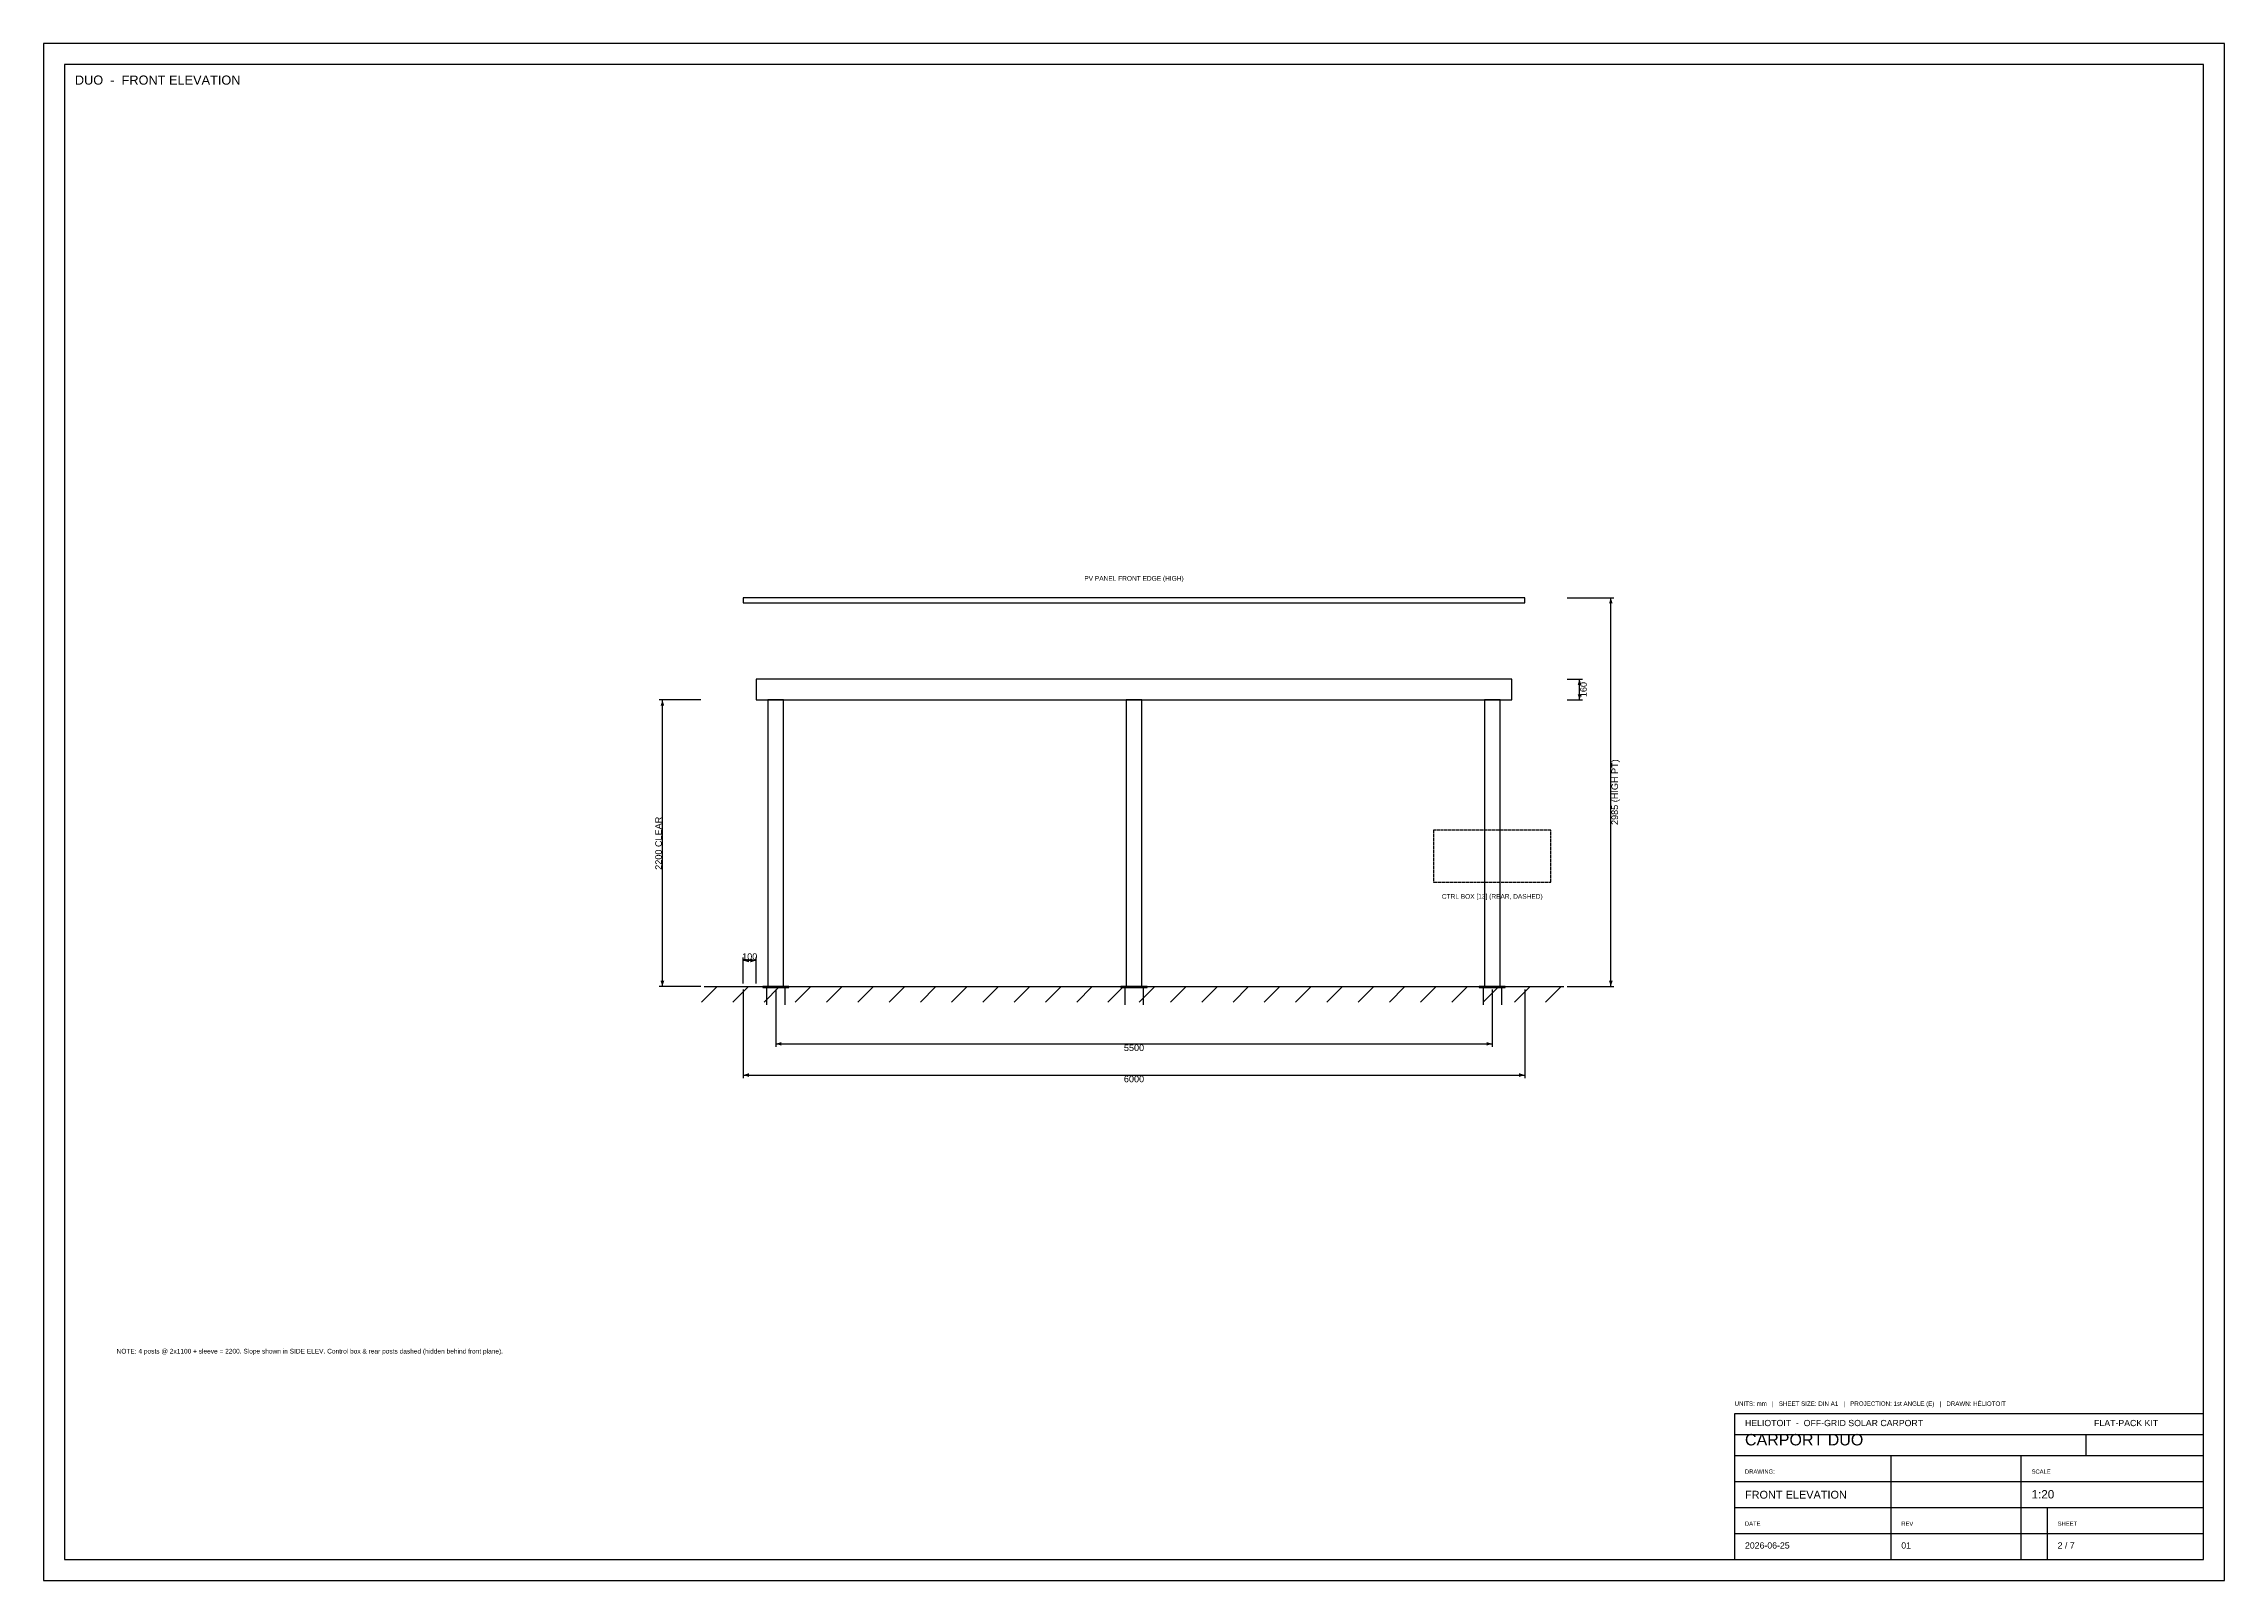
# Model space of a CAD drawing. Header units: millimetres. Extents: x 2 to 839, y 2 to 592.
import ezdxf
from ezdxf.enums import TextEntityAlignment as Align

# ---------------------------------------------------------------- set-up
doc = ezdxf.new("R2010")
doc.units = ezdxf.units.MM
doc.linetypes.add('DASHED', pattern=[1.524, 1.27, -0.254])
for name, color, linetype in [('ANCHOR', 1, 'CONTINUOUS'), ('BORDER', 7, 'CONTINUOUS'), ('DIM', 8, 'CONTINUOUS'), ('GROUND', 8, 'CONTINUOUS'), ('HIDDEN', 252, 'DASHED'), ('PANEL', 4, 'CONTINUOUS'), ('STRUCT', 5, 'CONTINUOUS'), ('TEXT', 7, 'CONTINUOUS'), ('TITLE', 7, 'CONTINUOUS')]:
    doc.layers.add(name, color=color, linetype=linetype)
doc.styles.add('ARIAL', font='arial.ttf')

msp = doc.modelspace()

# ---------------------------------------------------------------- linework, layer by layer
at = {"layer": 'ANCHOR'}
for p, q in [((279.5, 229.6), (279.5, 223)), ((286.5, 229.6), (286.5, 223)), ((417, 229.6), (417, 223)), ((424, 229.6), (424, 223)), ((554.5, 229.6), (554.5, 223)), ((561.5, 229.6), (561.5, 223))]:
    msp.add_line(p, q, dxfattribs=at)
for points in [[(278, 229.6), (288, 229.6), (288, 230), (278, 230)], [(415.5, 229.6), (425.5, 229.6), (425.5, 230), (415.5, 230)], [(553, 229.6), (563, 229.6), (563, 230), (553, 230)]]:
    msp.add_lwpolyline(points, close=True, dxfattribs=at)
at = {"layer": 'BORDER'}
for points in [[(2, 2), (839, 2), (839, 592), (2, 592)], [(10, 10), (831, 10), (831, 584), (10, 584)]]:
    msp.add_lwpolyline(points, close=True, dxfattribs=at)
at = {"layer": 'DIM'}
for p, q in [((586.7, 379.25), (604.7, 379.25)), ((603.5, 230), (603.5, 379.25)), ((586.7, 348), (592.7, 348)), ((591.5, 340), (591.5, 348)), ((254.3, 340), (238.3, 340)), ((239.5, 230), (239.5, 340)), ((586.7, 340), (592.7, 340)), ((270.5, 231.2), (270.5, 241.2)), ((275.5, 240), (270.5, 240)), ((275.5, 231.2), (275.5, 241.2)), ((254.3, 230), (238.3, 230)), ((270.5, 228.8), (270.5, 194.8)), ((283, 228.8), (283, 206.8)), ((558, 228.8), (558, 206.8)), ((570.5, 228.8), (570.5, 194.8)), ((586.7, 230), (604.7, 230)), ((283, 208), (558, 208)), ((270.5, 196), (570.5, 196))]:
    msp.add_line(p, q, dxfattribs=at)
for points in [[(603.5, 379.25), (602.8, 377.05), (604.2, 377.05)], [(591.5, 348), (590.8, 345.8), (592.2, 345.8)], [(239.5, 340), (238.8, 337.8), (240.2, 337.8)], [(591.5, 340), (592.2, 342.2), (590.8, 342.2)], [(270.5, 240), (272.7, 239.3), (272.7, 240.7)], [(275.5, 240), (273.3, 240.7), (273.3, 239.3)], [(239.5, 230), (240.2, 232.2), (238.8, 232.2)], [(603.5, 230), (604.2, 232.2), (602.8, 232.2)], [(283, 208), (285.2, 207.3), (285.2, 208.7)], [(558, 208), (555.8, 208.7), (555.8, 207.3)], [(270.5, 196), (272.7, 195.3), (272.7, 196.7)], [(570.5, 196), (568.3, 196.7), (568.3, 195.3)]]:
    msp.add_solid(points, dxfattribs=at)
at = {"layer": 'GROUND'}
for p, q in [((260.5, 230), (254.5, 224)), ((255.5, 230), (585.5, 230)), ((272.5, 230), (266.5, 224)), ((284.5, 230), (278.5, 224)), ((296.5, 230), (290.5, 224)), ((308.5, 230), (302.5, 224)), ((320.5, 230), (314.5, 224)), ((332.5, 230), (326.5, 224)), ((344.5, 230), (338.5, 224)), ((356.5, 230), (350.5, 224)), ((368.5, 230), (362.5, 224)), ((380.5, 230), (374.5, 224)), ((392.5, 230), (386.5, 224)), ((404.5, 230), (398.5, 224)), ((416.5, 230), (410.5, 224)), ((428.5, 230), (422.5, 224)), ((440.5, 230), (434.5, 224)), ((452.5, 230), (446.5, 224)), ((464.5, 230), (458.5, 224)), ((476.5, 230), (470.5, 224)), ((488.5, 230), (482.5, 224)), ((500.5, 230), (494.5, 224)), ((512.5, 230), (506.5, 224)), ((524.5, 230), (518.5, 224)), ((536.5, 230), (530.5, 224)), ((548.5, 230), (542.5, 224)), ((560.5, 230), (554.5, 224)), ((572.5, 230), (566.5, 224)), ((584.5, 230), (578.5, 224))]:
    msp.add_line(p, q, dxfattribs=at)
at = {"layer": 'HIDDEN'}
for points in [[(280, 230), (286, 230), (286, 340), (280, 340)], [(417.5, 230), (423.5, 230), (423.5, 340), (417.5, 340)], [(555, 230), (561, 230), (561, 340), (555, 340)], [(535.5, 270), (580.5, 270), (580.5, 290), (535.5, 290)]]:
    msp.add_lwpolyline(points, close=True, dxfattribs=at)
at = {"layer": 'PANEL'}
msp.add_lwpolyline([(270.5, 377.25), (570.5, 377.25), (570.5, 379.25), (270.5, 379.25)], close=True, dxfattribs=at)
at = {"layer": 'STRUCT'}
for points in [[(275.5, 340), (565.5, 340), (565.5, 348), (275.5, 348)], [(280, 230), (286, 230), (286, 340), (280, 340)], [(417.5, 230), (423.5, 230), (423.5, 340), (417.5, 340)], [(555, 230), (561, 230), (561, 340), (555, 340)]]:
    msp.add_lwpolyline(points, close=True, dxfattribs=at)
at = {"layer": 'TITLE'}
for p, q in [((651, 58), (831, 58)), ((786, 50), (786, 58)), ((651, 50), (831, 50)), ((711, 50), (711, 10)), ((761, 10), (761, 50)), ((651, 40), (831, 40)), ((651, 30), (831, 30)), ((771, 30), (771, 10)), ((651, 20), (831, 20))]:
    msp.add_line(p, q, dxfattribs=at)
msp.add_lwpolyline([(651, 10), (831, 10), (831, 66), (651, 66)], close=True, dxfattribs=at)

# ---------------------------------------------------------------- texts
at = {"layer": 'TEXT', "style": 'ARIAL'}
for s, height, p in [('DUO  -  FRONT ELEVATION', 3.5, (14, 578)), ('NOTE: 4 posts @ 2x1100 + sleeve = 2200. Slope shown in SIDE ELEV. Control box & rear posts dashed (hidden behind front plane).', 1.8, (30, 90))]:
    msp.add_text(s, height=height, dxfattribs=at).set_placement(p, align=Align.MIDDLE_LEFT)
msp.add_text('PV PANEL FRONT EDGE (HIGH)', height=1.8, dxfattribs=at).set_placement((420.5, 385.25), align=Align.BOTTOM_CENTER)
for s, rotation, p in [('160', 90, (593, 344)), ('2985 (HIGH PT)', 90, (605, 304.62)), ('2200 CLEAR', 90, (238, 285)), ('100', 360, (273, 241.5))]:
    msp.add_text(s, height=2.5, rotation=rotation, dxfattribs=at).set_placement(p, align=Align.MIDDLE_CENTER)
msp.add_text('CTRL BOX [13] (REAR, DASHED)', height=1.8, dxfattribs=at).set_placement((558, 265.5), align=Align.TOP_CENTER)
for s, p in [('5500', (420.5, 206.5)), ('6000', (420.5, 194.5))]:
    msp.add_text(s, height=2.5, dxfattribs=at).set_placement(p, align=Align.MIDDLE_CENTER)
for s, height, p in [('UNITS: mm   |   SHEET SIZE: DIN A1   |   PROJECTION: 1st ANGLE (E)   |   DRAWN: HÉLIOTOIT', 1.7, (651, 68.5)), ('HELIOTOIT  -  OFF-GRID SOLAR CARPORT', 2.4, (655, 60.5)), ('FLAT-PACK KIT', 2.4, (789, 60.5)), ('CARPORT DUO', 4.4, (655, 52.5)), ('DRAWING:', 1.6, (655, 42.5)), ('SCALE', 1.6, (765, 42.5)), ('FRONT ELEVATION', 3, (655, 32.5)), ('1:20', 3.2, (765, 32.5)), ('DATE', 1.6, (655, 22.5)), ('REV', 1.6, (715, 22.5)), ('SHEET', 1.6, (775, 22.5)), ('2 / 7', 2.4, (775, 13.5)), ('2026-06-25', 2.4, (655, 13.5)), ('01', 2.4, (715, 13.5))]:
    msp.add_text(s, height=height, dxfattribs=at).set_placement(p, align=Align.BOTTOM_LEFT)

doc.saveas('drawing.dxf')
